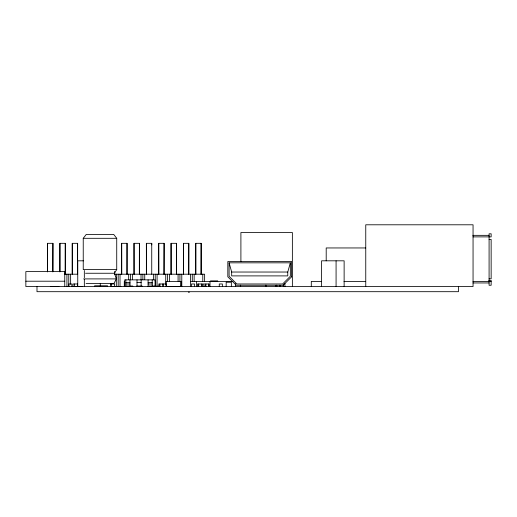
<?xml version="1.0" encoding="UTF-8"?>
<svg xmlns="http://www.w3.org/2000/svg" width="517" height="517" viewBox="0 0 517 517"><rect width="100%" height="100%" fill="white"/><g stroke="black" fill="none" stroke-linecap="round" stroke-linejoin="round"><path stroke-width="0.78" d="M52.934 243.32L52.876 271.819L52.934 243.32L47.564 243.32L47.564 271.819L47.564 243.32M65.226 274.197L65.284 243.32L59.914 243.32L59.914 271.819L59.914 243.32M77.602 260.736L77.634 243.32L72.264 243.32L72.264 274.197L72.264 243.32M114.632 271.819L114.625 274.197L204.635 274.197L204.635 281.145M126.982 274.197L127.04 243.32L121.669 243.32L121.669 274.197M139.332 273.403L139.39 243.32L134.019 243.32L134.019 274.197M151.739 244.903L151.739 243.32L146.369 243.32L146.369 274.197M164.096 243.32L164.031 274.197L164.096 243.32L158.719 243.32L158.719 274.197M176.381 274.197L176.446 243.32L171.069 243.32L171.069 274.197L171.069 243.32M188.731 274.197L188.795 243.32L183.425 243.32L183.425 274.197L183.425 243.32M201.087 274.197L201.145 243.32L195.775 243.32L195.775 274.197L195.775 243.32M229.102 262.823L231.674 272.032L231.674 275.897L287.769 275.897L287.769 272.032L290.341 262.823L229.102 262.823L229.102 276.252L236.818 283.975L282.625 283.975L290.341 276.252L290.341 262.823M116.726 269.59L83.237 269.59L83.237 238.311L86.255 234.421L113.714 234.421L116.726 238.311L116.726 269.59L114.419 273.254L116.39 278.902L113.882 283.613L86.08 283.613M472.848 235.345L489.088 235.345M472.997 236.883L491.15 236.883L491.15 233.8L489.088 233.8L489.088 285.261L491.15 285.261L491.15 280.369L488.739 280.369M83.237 238.311L116.726 238.311M489.088 239.461L491.15 239.461L491.15 278.825L489.088 278.825M365.7 247.953L326.201 247.953L326.201 260.814M83.605 260.814L77.75 260.814L77.75 286.547M231.674 272.032L287.769 272.032M85.551 273.254L114.419 273.254M64.567 274.197L77.699 274.197M83.58 278.902L116.39 278.902M25.85 281.209L64.754 281.209M190.437 281.403L232.96 281.403M321.587 281.403L311.299 281.403L311.299 286.547M343.992 281.403L365.493 281.403M472.997 281.403L491.15 281.403M125.851 282.431L129.967 282.431M137.011 282.431L141.128 282.431M148.095 282.431L152.211 282.431M472.997 282.948L489.088 282.948M110.741 283.975L114.6 283.975L114.6 286.547M125.851 283.975L129.967 283.975M148.095 283.975L152.211 283.975M155.171 286.289L160.257 286.237M180.207 286.289L181.092 286.289M155.132 286.34L160.225 286.34M50.563 286.521L56.715 286.521M57.458 286.521L58.899 286.521M72.865 286.521L77.356 286.521M77.925 286.521L82.416 286.521M110.748 286.521L115.517 286.521M116.131 286.521L120.9 286.521M166.222 286.521L173.861 286.521M174.836 286.521L176.627 286.521M177.538 286.521L179.328 286.521M188.388 292.208L189.416 292.208M158.719 243.32L158.784 274.197M146.369 243.32L146.434 274.197M134.019 243.32L134.077 274.197M121.669 243.32L121.728 274.197M458.469 286.547L458.469 291.691L36.991 291.691L36.991 286.547M365.758 286.547L365.758 224.792L473.055 224.792L473.055 286.547L25.85 286.547L25.85 271.599L64.754 271.599L64.754 286.547M344.128 286.547L344.128 260.814L321.587 260.814L321.587 286.547M336.076 260.814L336.076 286.547M292.37 286.547L292.37 232.514L240.903 232.514L240.903 261.544M284.932 283.426L284.932 286.547M283.322 284.298L283.322 286.547M280.615 285.261L280.615 286.547M279.736 285.177L279.736 286.547M276.789 285.177L276.789 286.547M275.988 285.261L275.988 286.547M265.912 285.074L265.912 286.547M240.625 285.106L240.625 286.547M235.435 283.665L235.435 286.547M231.357 286.547L231.357 282.224L226.175 282.224L226.175 286.547M222.362 286.547L222.362 283.975L219.273 283.975L219.273 286.547M217.728 281.403L217.728 280.886L210.522 280.886L210.522 281.403M209.992 281.403L209.992 286.547M208.984 286.547L208.984 283.975L197.423 283.975L197.423 286.547M208.745 283.975L208.745 286.547M205.895 283.975L205.895 286.547M205.449 285.003L205.449 286.547M204.118 286.547L204.118 285.003L202.057 285.003L202.057 286.547M202.78 274.197L202.78 281.145M201.779 283.975L201.779 286.547M201.145 243.32L201.145 274.197M198.69 283.975L198.69 286.547M198.631 285.003L198.631 286.547M196.609 281.403L196.609 286.547M194.573 286.547L194.573 283.975L191.484 283.975L191.484 286.547M194.14 274.197L194.14 281.145M192.285 274.197L192.285 281.145M190.43 274.197L190.437 286.547M188.795 243.32L188.795 274.197M181.784 274.197L181.784 286.547M181.635 286.547L181.635 281.403L166.196 281.403L166.196 286.547L166.151 283.975L158.861 283.975L158.887 286.547M180.607 281.403L180.607 286.547M179.935 274.197L179.935 281.145M178.081 274.197L178.081 281.145M176.446 243.32L176.446 274.197M169.434 274.197L169.434 281.145M167.586 274.197L167.586 281.145M165.731 274.197L165.731 284.234M163.062 283.975L163.062 286.547M162.978 283.975L162.978 286.547M159.889 283.975L159.889 286.547M157.084 274.197L157.084 286.547M155.675 281.403L155.675 286.547M155.501 286.547L155.501 286.03L148.709 286.03L148.709 286.547M155.229 274.197L155.229 281.145M155.061 285.804L155.061 279.859L124.694 279.859L124.694 286.547M153.381 274.197L153.381 279.6M152.211 279.859L152.211 286.03M151.739 243.32L151.739 274.197M148.095 279.859L148.095 286.547M144.734 274.197L144.734 279.6M142.879 274.197L142.879 279.6M142.117 286.547L142.117 286.03L136.714 286.03L136.714 286.547M141.128 279.859L141.128 286.03M141.025 274.197L141.025 279.6M139.39 243.32L139.39 274.197M137.011 279.859L137.011 286.03M132.753 286.547L132.753 286.03L125.909 286.03L125.909 286.547M132.384 274.197L132.384 279.6M130.53 274.197L130.53 279.6M129.967 279.859L129.967 286.03M128.675 274.197L128.675 279.6M127.04 243.32L127.04 274.197M125.851 279.859L125.851 286.547M124.287 281.403L124.287 286.547M120.028 274.197L120.028 286.547M118.18 274.197L118.18 286.547M116.325 274.197L116.325 286.547M114.69 271.819L114.69 274.197M111.51 283.975L111.51 286.547M110.586 283.607L110.586 286.547M107.536 286.547L107.536 285.778L94.617 285.778L94.617 286.547M100.292 283.329L100.292 286.547M84.336 270.462L84.336 277.7M84.336 279.309L84.336 286.547M77.634 243.32L77.634 274.197M77.582 286.547L77.582 283.975L73.007 283.975L73.007 286.547M74.493 283.975L74.493 286.547M71.889 286.547L71.889 283.975L68.8 283.975L68.8 286.547M70.629 274.197L70.629 284.234M68.774 274.197L68.774 286.547M66.919 274.197L66.919 286.547M65.284 243.32L65.284 274.197M291.627 276.789L283.154 285.261L236.288 285.261L227.816 276.789L227.816 261.537L291.627 261.537L291.627 276.789"/></g></svg>
